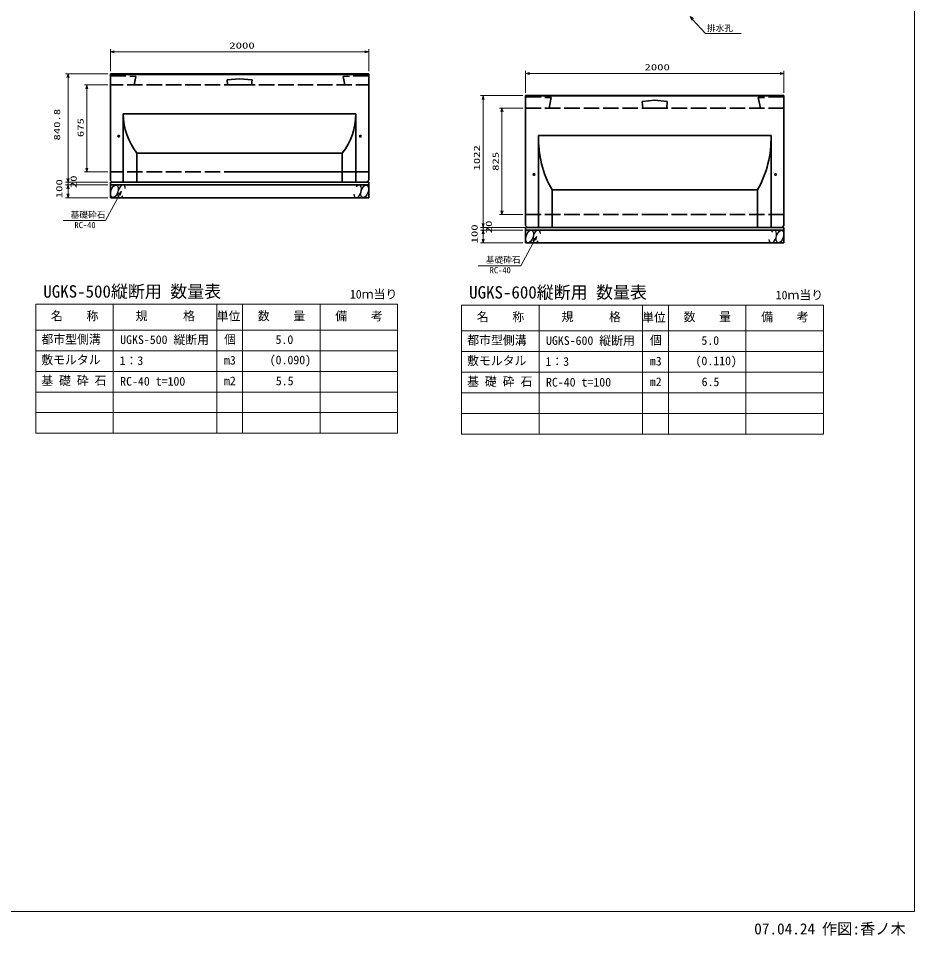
# Model space of a CAD drawing. Units: millimetres on the paper. Extents: x 15 to 1219, y 6 to 859.
# Drawn here: x 871.7 to 1218.6, y 5.7 to 360.9 of the extents above; entities that cross this region are included whole.
import ezdxf
from ezdxf.enums import TextEntityAlignment as Align

# ---------------------------------------------------------------- set-up
doc = ezdxf.new("R2010")
doc.units = ezdxf.units.MM
doc.linetypes.add('DASHED', pattern=[7.5, 6, -1.5])
doc.linetypes.add('USER4', pattern=[6.773336, 0.846667, -0.846667, 0.846667, -0.846667, 0.846667, -0.846667, 0.846667, -0.846667])
for name, color, linetype, lineweight in [('D-BMK-HTXT', 7, 'Continuous', 13), ('D-STR-DIM（寸法）', 7, 'Continuous', 13), ('D-STR-HTXT(基礎砕石-旗)', 7, 'Continuous', 13), ('D-STR-HTXT（WS-旗）', 7, 'Continuous', 13), ('D-STR-STRF(グリ)', 7, 'Continuous', 25), ('D-STR（構造物）', 1, 'Continuous', 35)]:
    doc.layers.add(name, color=color, linetype=linetype, lineweight=lineweight)
doc.styles.add('ＭＳ ゴシック', font='')
doc.styles.get('ＭＳ ゴシック').set_extended_font_data('MS Gothic')

# ---------------------------------------------------------------- blocks, each defined once
blk = doc.blocks.new('_Open30')
at = {"color": 7, "linetype": 'Continuous', "lineweight": 13}
for p, q in [((-1, 0.2679), (0, 0)), ((0, 0), (-1, -0.2679)), ((0, 0), (-1, 0))]:
    blk.add_line(p, q, dxfattribs=at)

msp = doc.modelspace()

# ---------------------------------------------------------------- linework, layer by layer
at = {"layer": 'D-BMK-HTXT'}
for p, q in [((878.48, 250.219), (878.48, 200.219)), ((878.48, 250.219), (1018.48, 250.219)), ((908.48, 250.219), (908.48, 200.219)), ((948.48, 250.219), (948.48, 200.219)), ((958.48, 250.219), (958.48, 200.219)), ((988.48, 250.219), (988.48, 200.219)), ((1018.48, 250.219), (1018.48, 200.219)), ((1043.291, 249.879), (1043.291, 199.879)), ((1043.291, 249.879), (1183.291, 249.879)), ((1073.291, 249.879), (1073.291, 199.879)), ((1113.291, 249.879), (1113.291, 199.879)), ((1123.291, 249.879), (1123.291, 199.879)), ((1153.291, 249.879), (1153.291, 199.879)), ((1183.291, 249.879), (1183.291, 199.879)), ((878.48, 240.219), (1018.48, 240.219)), ((1043.291, 239.879), (1183.291, 239.879)), ((878.48, 232.219), (1018.48, 232.219)), ((1043.291, 231.879), (1183.291, 231.879)), ((878.48, 224.219), (1018.48, 224.219)), ((1043.291, 223.879), (1183.291, 223.879)), ((878.48, 216.219), (1018.48, 216.219)), ((1043.291, 215.879), (1183.291, 215.879)), ((878.48, 208.219), (1018.48, 208.219)), ((1043.291, 207.879), (1183.291, 207.879)), ((878.48, 200.219), (1018.48, 200.219)), ((1043.291, 199.879), (1183.291, 199.879))]:
    msp.add_line(p, q, dxfattribs=at)
at = {"layer": 'D-STR-DIM（寸法）', "color": 2}
for p in [(1218.617, 858.622), (15.01, 15.008)]:
    msp.add_line(p, (1218.617, 15.008), dxfattribs=at)
at = {"layer": 'D-STR-DIM（寸法）'}
for p, q in [((907.333, 340.458), (907.333, 348.94)), ((1007.333, 340.458), (1007.333, 348.94)), ((908.833, 347.94), (1005.833, 347.94)), ((906.333, 339.458), (889.945, 339.458)), ((890.945, 337.958), (890.945, 298.923)), ((1068.03, 332.045), (1068.03, 340.528)), ((1069.53, 339.528), (1166.53, 339.528)), ((1168.03, 332.045), (1168.03, 340.528)), ((906.333, 335.173), (897.264, 335.173)), ((898.264, 333.673), (898.264, 302.923)), ((1067.03, 331.045), (1050.642, 331.045)), ((1051.642, 329.545), (1051.642, 281.44)), ((1067.03, 326.195), (1057.902, 326.195)), ((1058.902, 324.695), (1058.902, 286.44)), ((890.945, 298.923), (890.945, 300.423)), ((906.333, 301.423), (897.264, 301.423)), ((906.333, 297.423), (889.945, 297.423)), ((906.333, 296.423), (889.945, 296.423)), ((906.333, 296.423), (889.945, 296.423)), ((890.945, 297.423), (890.945, 296.423)), ((890.945, 294.923), (890.945, 293.423)), ((890.945, 294.923), (890.945, 292.923)), ((906.333, 291.423), (889.945, 291.423)), ((1067.03, 284.94), (1057.902, 284.94)), ((1051.642, 281.44), (1051.642, 282.94)), ((1067.78, 279.94), (1050.642, 279.94)), ((1067.03, 279.94), (1050.642, 279.94)), ((1067.03, 278.94), (1050.642, 278.94)), ((1067.03, 278.94), (1050.642, 278.94)), ((1051.642, 279.94), (1051.642, 278.94)), ((1051.642, 277.44), (1051.642, 275.94)), ((1051.642, 277.44), (1051.642, 275.44)), ((1067.03, 273.94), (1050.642, 273.94))]:
    msp.add_line(p, q, dxfattribs=at)
at = {"layer": 'D-STR-HTXT(基礎砕石-旗)'}
for points in [[(889.01, 282.61), (905.458, 282.61), (910.93, 292.63)], [(1049.707, 265.128), (1066.154, 265.128), (1071.627, 275.147)]]:
    msp.add_lwpolyline(points, dxfattribs=at)
at = {"layer": 'D-STR-HTXT（WS-旗）'}
msp.add_lwpolyline([(1151.523, 355.001), (1137.734, 355.001), (1132.687, 360.533)], dxfattribs=at)
at = {"layer": 'D-STR-STRF(グリ)'}
for centre, major_axis in [((908.909, 293.946), (0.79, 2.421)), ((1005.758, 293.899), (-0.79, -2.421)), ((1069.605, 276.464), (0.79, 2.421)), ((1166.454, 276.417), (-0.79, -2.421))]:
    msp.add_ellipse(centre, major_axis=major_axis, ratio=0.5139, dxfattribs=at)
for centre, major_axis in [((911.649, 293.946), (0.79, 2.421)), ((1003.017, 293.899), (-0.79, -2.421)), ((1072.346, 276.464), (0.79, 2.421)), ((1163.714, 276.417), (-0.79, -2.421))]:
    msp.add_ellipse(centre, major_axis=major_axis, ratio=0.5139, start_param=5.3575563, end_param=10.3750652, dxfattribs=at)
at = {"layer": 'D-STR（構造物）'}
for p, q in [((907.333, 339.458), (907.333, 298.173)), ((957.333, 339.458), (907.333, 339.458)), ((907.333, 339.213), (957.333, 339.213)), ((907.333, 338.681), (907.333, 338.759)), ((957.333, 339.458), (1007.333, 339.458)), ((1007.333, 339.213), (957.333, 339.213)), ((1007.333, 339.458), (1007.333, 298.173)), ((1007.333, 338.681), (1007.333, 338.759)), ((1068.03, 331.045), (1118.03, 331.045)), ((1068.03, 280.69), (1068.03, 331.045)), ((1118.03, 330.875), (1068.03, 330.875)), ((1168.03, 331.045), (1118.03, 331.045)), ((1118.03, 330.875), (1168.03, 330.875)), ((1168.03, 280.69), (1168.03, 331.045)), ((912.333, 297.423), (912.333, 323.923)), ((912.333, 323.923), (957.333, 323.923)), ((1002.333, 323.923), (957.333, 323.923)), ((1002.333, 297.423), (1002.333, 323.923)), ((1073.03, 315.51), (1073.03, 279.94)), ((1073.03, 315.51), (1118.03, 315.51)), ((1163.03, 315.51), (1118.03, 315.51)), ((1163.03, 315.51), (1163.03, 279.94)), ((917.583, 308.759), (917.583, 297.423)), ((957.333, 308.759), (917.583, 308.759)), ((957.333, 308.759), (997.083, 308.759)), ((997.083, 308.759), (997.083, 297.423)), ((957.333, 301.423), (1007.333, 301.423)), ((907.333, 298.173), (908.083, 297.423)), ((1007.333, 297.423), (907.333, 297.423)), ((907.333, 297.423), (907.333, 296.423)), ((907.333, 296.423), (1007.333, 296.423)), ((907.333, 296.423), (907.333, 291.423)), ((907.333, 296.423), (1007.333, 296.423)), ((908.083, 297.423), (957.333, 297.423)), ((1006.583, 297.423), (957.333, 297.423)), ((1007.333, 298.173), (1006.583, 297.423)), ((1007.333, 297.423), (1007.333, 296.423)), ((1007.333, 296.423), (1007.333, 291.423)), ((907.333, 291.423), (1007.333, 291.423)), ((1078.28, 294.456), (1078.28, 279.94)), ((1078.28, 294.456), (1118.03, 294.456)), ((1157.78, 294.456), (1118.03, 294.456)), ((1157.78, 294.456), (1157.78, 279.94)), ((1068.78, 279.94), (1068.03, 280.69)), ((1167.28, 279.94), (1168.03, 280.69)), ((1168.03, 279.94), (1068.03, 279.94)), ((1068.03, 279.94), (1068.03, 278.94)), ((1068.03, 278.94), (1168.03, 278.94)), ((1068.03, 278.94), (1068.03, 273.94)), ((1068.03, 278.94), (1168.03, 278.94)), ((1118.03, 279.94), (1068.78, 279.94)), ((1118.03, 279.94), (1167.28, 279.94)), ((1168.03, 279.94), (1168.03, 278.94)), ((1168.03, 278.94), (1168.03, 273.94)), ((1068.03, 273.94), (1168.03, 273.94))]:
    msp.add_line(p, q, dxfattribs=at)
at = {"layer": 'D-STR（構造物）', "linetype": 'DASHED'}
for p, q in [((907.333, 338.681), (917.224, 338.434)), ((907.333, 338.681), (917.249, 338.433)), ((917.249, 338.433), (916.593, 335.173)), ((957.333, 337.548), (952.494, 337.064)), ((957.333, 337.548), (962.173, 337.064)), ((1007.333, 338.681), (997.418, 338.433)), ((997.418, 338.433), (998.074, 335.173)), ((1007.333, 338.681), (997.443, 338.434)), ((957.333, 335.173), (907.333, 335.173)), ((952.494, 337.064), (952.647, 335.173)), ((957.333, 335.173), (1007.333, 335.173)), ((962.173, 337.064), (962.019, 335.173)), ((1068.03, 330.48), (1077.945, 330.232)), ((1168.03, 330.48), (1158.114, 330.232)), ((1077.945, 330.232), (1077.133, 326.195)), ((1118.03, 329.21), (1113.19, 328.726)), ((1113.19, 328.726), (1113.395, 326.195)), ((1118.03, 329.21), (1122.869, 328.726)), ((1122.869, 328.726), (1122.664, 326.195)), ((1158.114, 330.232), (1158.927, 326.195)), ((1068.03, 326.195), (1118.03, 326.195)), ((1168.03, 326.195), (1118.03, 326.195)), ((957.333, 301.423), (907.333, 301.423)), ((1068.03, 284.94), (1118.03, 284.94)), ((1168.03, 284.94), (1118.03, 284.94))]:
    msp.add_line(p, q, dxfattribs=at)
at = {"layer": 'D-STR（構造物）', "linetype": 'USER4'}
for p, q in [((1068.03, 330.48), (1068.03, 330.559)), ((1168.03, 330.48), (1168.03, 330.559))]:
    msp.add_line(p, q, dxfattribs=at)
at = {"layer": 'D-STR（構造物）'}
for centre in [(910.583, 315.298), (1004.083, 315.298), (1071.28, 300.44), (1164.78, 300.44)]:
    msp.add_circle(centre, 0.3, dxfattribs=at)
for centre, radius, start, end in [((936.844, 323.919), 24.511, 179.98987, 218.20409), ((977.822, 323.919), 24.511, 321.79591, 0.01013), ((1113.046, 314.307), 40.035, 178.27798, 209.72499), ((1123.013, 314.307), 40.035, 330.27501, 1.72202)]:
    msp.add_arc(centre, radius, start, end, dxfattribs=at)

# ---------------------------------------------------------------- block references
at = {"layer": 'D-STR-DIM（寸法）', "xscale": 1.5, "yscale": 1.5}
for p, rotation in [((907.333, 347.94), 180), ((890.945, 339.458), 90), ((1068.03, 339.528), 180), ((898.264, 335.173), 90), ((1051.642, 331.045), 90), ((1058.902, 326.195), 90), ((898.264, 301.423), 270), ((890.945, 297.423), 270), ((890.945, 297.423), 270), ((890.945, 296.423), 90), ((890.945, 296.423), 90), ((890.945, 291.423), 270), ((1058.902, 284.94), 270), ((1051.642, 279.94), 270), ((1051.642, 279.94), 270), ((1051.642, 278.94), 90), ((1051.642, 278.94), 90), ((1051.642, 273.94), 270)]:
    msp.add_blockref('_Open30', p, dxfattribs=dict(at, rotation=rotation))
for p in [(1007.333, 347.94), (1168.03, 339.528)]:
    msp.add_blockref('_Open30', p, dxfattribs=at)
at = {"layer": 'D-STR-HTXT(基礎砕石-旗)', "xscale": 1.5, "yscale": 1.5, "rotation": 61.3581}
for p in [(911.649, 293.946), (1072.346, 276.464)]:
    msp.add_blockref('_Open30', p, dxfattribs=at)
at = {"layer": 'D-STR-HTXT（WS-旗）', "xscale": 1.5, "yscale": 1.5, "rotation": 132.37661}
msp.add_blockref('_Open30', (1131.676, 361.641), dxfattribs=at)

# ---------------------------------------------------------------- texts
at = {"layer": 'D-BMK-HTXT', "style": 'ＭＳ ゴシック'}
for s, height, p in [('UGKS-500縦断用 数量表', 4.811, (881.37, 251.31)), ('10ｍ当り', 3.367, (1000.02, 251.415)), ('UGKS-600縦断用 数量表', 4.811, (1046.18, 250.97)), ('10ｍ当り', 3.367, (1164.831, 251.074)), ('名\u3000\u3000称', 3.367, (884.316, 242.937)), ('規\u3000\u3000\u3000格', 3.367, (917.12, 242.955)), ('単位', 3.367, (948.475, 242.884)), ('数\u3000\u3000量', 3.367, (964.37, 242.955)), ('備\u3000\u3000考', 3.367, (994.387, 242.915)), ('名\u3000\u3000称', 3.367, (1049.127, 242.597)), ('規\u3000\u3000\u3000格', 3.367, (1081.931, 242.614)), ('単位', 3.367, (1113.149, 242.397)), ('数\u3000\u3000量', 3.367, (1129.18, 242.614)), ('備\u3000\u3000考', 3.367, (1159.198, 242.574)), ('都市型側溝', 3.367, (880.657, 233.919)), ('UGKS-500 縦断用', 3.367, (911.128, 233.786)), ('個', 3.367, (951.357, 233.902)), ('5.0', 3.367, (971.27, 233.821)), ('都市型側溝', 3.367, (1045.467, 233.579)), ('UGKS-600 縦断用', 3.367, (1075.939, 233.445)), ('個', 3.367, (1116.168, 233.561)), ('5.0', 3.367, (1136.08, 233.48)), ('敷モルタル', 3.367, (880.586, 225.964)), ('1：3', 3.367, (910.897, 225.67)), ('m3', 3.367, (951.304, 225.821)), ('(0.090)', 3.367, (968.991, 225.938)), ('敷モルタル', 3.367, (1045.396, 225.623)), ('1：3', 3.367, (1075.708, 225.329)), ('m3', 3.367, (1116.115, 225.48)), ('(0.110)', 3.367, (1133.801, 225.598)), ('基 礎 砕 石', 3.367, (880.586, 217.928)), ('RC-40 t=100', 3.367, (911.129, 217.67)), ('m2', 3.367, (951.295, 217.821)), ('5.5', 3.367, (971.36, 217.821)), ('基 礎 砕 石', 3.367, (1045.396, 217.588)), ('RC-40 t=100', 3.367, (1075.939, 217.329)), ('m2', 3.367, (1116.106, 217.48)), ('6.5', 3.367, (1136.17, 217.48))]:
    msp.add_text(s, height=height, dxfattribs=at).set_placement(p, align=Align.BOTTOM_LEFT)
at = {"layer": 'D-STR-DIM（寸法）', "style": 'ＭＳ ゴシック', "width": 1.5}
for p in [(953.375, 348.478), (1114.072, 340.065)]:
    msp.add_text('2000', height=2.405, dxfattribs=at).set_placement(p, align=Align.BOTTOM_LEFT)
for s, p in [('840.8', (888.61, 313.607)), ('675', (897.726, 314.918)), ('1022', (1051.104, 301.989)), ('825', (1058.365, 301.85)), ('20', (895.022, 295.177)), ('100', (889.48, 291.259)), ('100', (1050.176, 273.776)), ('20', (1055.719, 277.694))]:
    msp.add_text(s, height=2.405, rotation=90, dxfattribs=at).set_placement(p, align=Align.BOTTOM_LEFT)
at = {"layer": 'D-STR-DIM（寸法）', "style": 'ＭＳ ゴシック'}
for s, p in [('作図:香ノ木', (1182.717, 4.869)), ('07.04.24', (1156.527, 4.869))]:
    msp.add_text(s, height=4.33, dxfattribs=at).set_placement(p, align=Align.BOTTOM_LEFT)
at = {"layer": 'D-STR-HTXT(基礎砕石-旗)', "style": 'ＭＳ ゴシック'}
for s, p in [('基礎砕石', (891.944, 282.945)), ('RC-40', (893.432, 278.959)), ('基礎砕石', (1052.64, 265.462)), ('RC-40', (1054.128, 261.477))]:
    msp.add_text(s, height=2.405, dxfattribs=at).set_placement(p, align=Align.BOTTOM_LEFT)
at = {"layer": 'D-STR-HTXT（WS-旗）', "style": 'ＭＳ ゴシック'}
msp.add_text('排水孔', height=2.405, dxfattribs=at).set_placement((1138.215, 355.153), align=Align.BOTTOM_LEFT)

doc.saveas('drawing.dxf')
